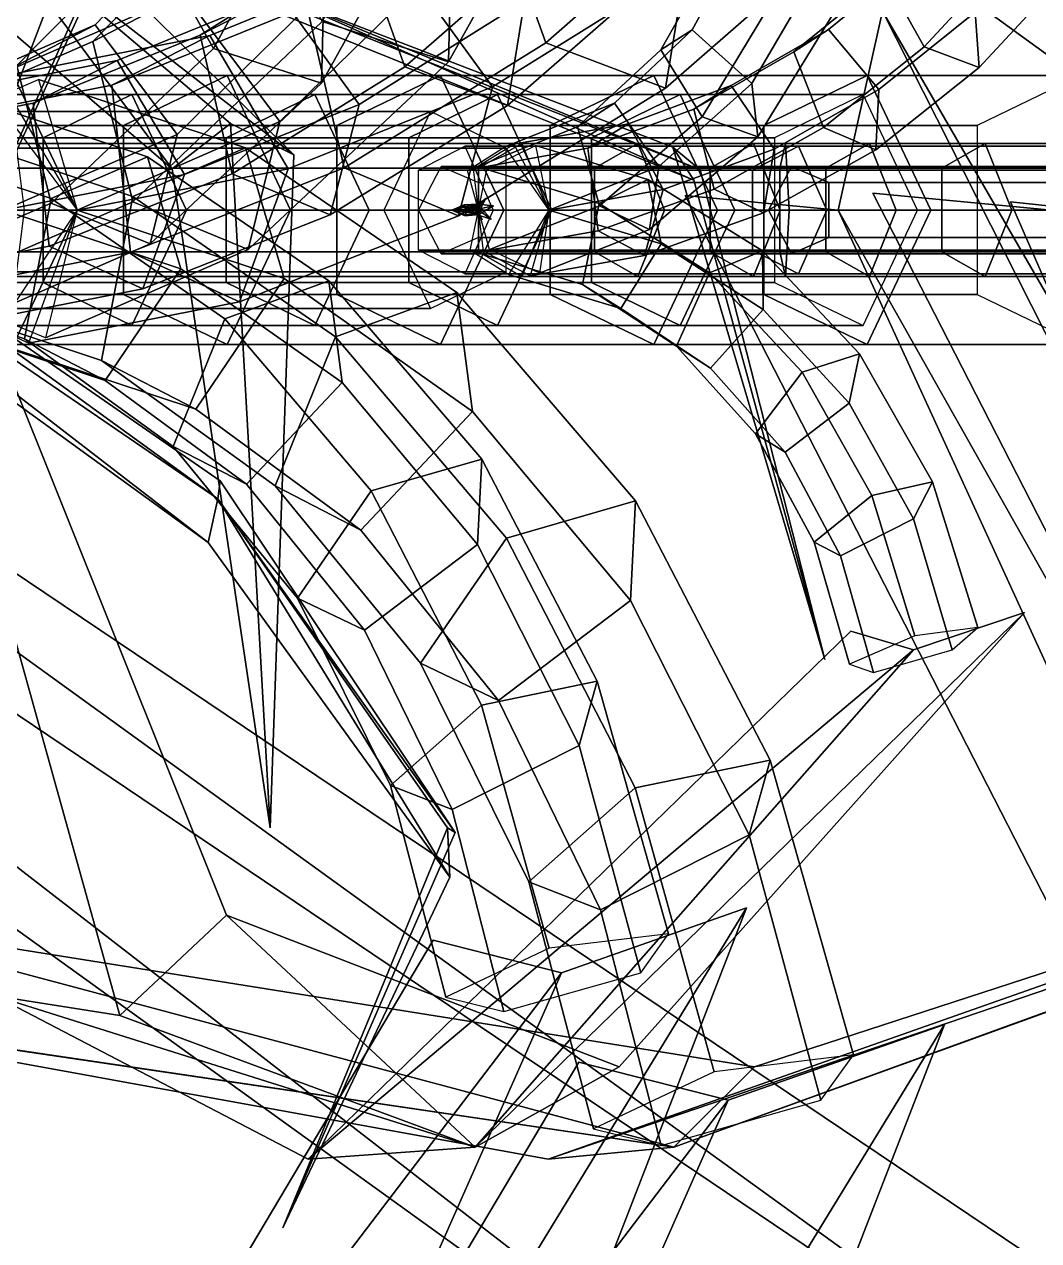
# Model space of a CAD drawing. Header units: metres. Extents: x -236 to 197, y -84 to 78.
# Drawn here: x 84.42 to 100.19, y -16.02 to 2.89 of the extents above; entities that cross this region are included whole.
import ezdxf

# ---------------------------------------------------------------- set-up
doc = ezdxf.new("R2010")
doc.units = ezdxf.units.M

msp = doc.modelspace()

# ---------------------------------------------------------------- linework, layer by layer
at = {"layer": 'Lacypla_Intrnd', "color": 3}
for points in [[(83.051, 1.532, 459.644), (90.737, 1.532, 466.275), (90.014, 0, 467.113), (82.37, 0, 460.517)], [(84.159, 0.961, 458.224), (91.914, 0.961, 464.911), (90.737, 1.532, 466.275), (83.051, 1.532, 459.644)], [(84.159, -0.961, 458.224), (91.914, -0.961, 464.911), (91.914, 0.961, 464.911), (84.159, 0.961, 458.224)], [(91.269, 0.991, 465.634), (96.46, 0.991, 469.685), (95.743, 0.622, 470.604), (90.552, 0.622, 466.553)], [(91.71, 0, 465.069), (96.901, 0, 469.12), (96.46, 0.991, 469.685), (91.269, 0.991, 465.634)], [(96.46, 0.991, 469.685), (101.831, 0.991, 473.467), (101.16, 0.622, 474.421), (95.743, 0.622, 470.604)], [(96.901, 0, 469.12), (102.244, 0, 472.882), (101.831, 0.991, 473.467), (96.46, 0.991, 469.685)], [(90.552, 0.622, 466.553), (95.743, 0.622, 470.604), (95.743, -0.622, 470.604), (90.552, -0.622, 466.553)], [(95.743, 0.622, 470.604), (101.16, 0.622, 474.421), (101.16, -0.622, 474.421), (95.743, -0.622, 470.604)], [(82.37, 0, 460.517), (90.014, 0, 467.113), (90.737, -1.532, 466.275), (83.051, -1.532, 459.644)], [(91.269, -0.991, 465.634), (96.46, -0.991, 469.685), (96.901, 0, 469.12), (91.71, 0, 465.069)], [(96.46, -0.991, 469.685), (101.831, -0.991, 473.467), (102.244, 0, 472.882), (96.901, 0, 469.12)], [(90.552, -0.622, 466.553), (95.743, -0.622, 470.604), (96.46, -0.991, 469.685), (91.269, -0.991, 465.634)], [(95.743, -0.622, 470.604), (101.16, -0.622, 474.421), (101.831, -0.991, 473.467), (96.46, -0.991, 469.685)], [(83.051, -1.532, 459.644), (90.737, -1.532, 466.275), (91.914, -0.961, 464.911), (84.159, -0.961, 458.224)]]:
    msp.add_3dface(points, dxfattribs=at)
at = {"layer": 'Lacypla_Leaf', "color": 3}
for points in [[(85.13, -22.182, 210.358), (73.386, 12.494, 192.073), (81.38, -25.342, 213.37)], [(85.13, -22.182, 210.358), (81.38, -25.342, 213.37), (73.386, 12.494, 192.073)], [(98.476, 9.164, 306.583), (146.607, -23.775, 297.598), (97.439, 11.866, 304.12)], [(98.476, 9.164, 306.583), (97.439, 11.866, 304.12), (146.607, -23.775, 297.598)], [(97.439, 11.866, 304.12), (146.809, -22.301, 292.233), (146.607, -23.775, 297.598)], [(97.439, 11.866, 304.12), (146.607, -23.775, 297.598), (146.809, -22.301, 292.233)], [(60.614, 8.13, 499.572), (103.97, -21.092, 502.215), (60.252, 10.527, 497.23)], [(60.614, 8.13, 499.572), (60.252, 10.527, 497.23), (103.97, -21.092, 502.215)], [(60.252, 10.527, 497.23), (105.3, -19.785, 497.642), (103.97, -21.092, 502.215)], [(60.252, 10.527, 497.23), (103.97, -21.092, 502.215), (105.3, -19.785, 497.642)], [(95.435, 7.851, 650.173), (136.669, -20.369, 642.475), (94.547, 10.166, 648.063)], [(95.435, 7.851, 650.173), (94.547, 10.166, 648.063), (136.669, -20.369, 642.475)], [(94.547, 10.166, 648.063), (136.842, -19.105, 637.879), (136.669, -20.369, 642.475)], [(94.547, 10.166, 648.063), (136.669, -20.369, 642.475), (136.842, -19.105, 637.879)], [(98.476, 9.164, 306.583), (145.817, -27.362, 301.411), (95.668, 9, 308.965)], [(98.476, 9.164, 306.583), (95.668, 9, 308.965), (145.817, -27.362, 301.411)], [(145.817, -27.362, 301.411), (98.476, 9.164, 306.583), (146.607, -23.775, 297.598)], [(145.817, -27.362, 301.411), (146.607, -23.775, 297.598), (98.476, 9.164, 306.583)], [(86.317, 7.195, 490.196), (82.016, -4.053, 484.611), (87.647, 8.22, 489.38)], [(86.317, 7.195, 490.196), (87.647, 8.22, 489.38), (82.016, -4.053, 484.611)], [(82.016, -4.053, 484.611), (87.44, 8.019, 488.024), (87.647, 8.22, 489.38)], [(82.016, -4.053, 484.611), (87.647, 8.22, 489.38), (87.44, 8.019, 488.024)], [(60.614, 8.13, 499.572), (102.469, -24.274, 505.326), (57.684, 7.985, 501.017)], [(60.614, 8.13, 499.572), (57.684, 7.985, 501.017), (102.469, -24.274, 505.326)], [(102.469, -24.274, 505.326), (60.614, 8.13, 499.572), (103.97, -21.092, 502.215)], [(102.469, -24.274, 505.326), (103.97, -21.092, 502.215), (60.614, 8.13, 499.572)], [(95.435, 7.851, 650.173), (135.993, -23.441, 645.742), (93.029, 7.711, 652.213)], [(95.435, 7.851, 650.173), (93.029, 7.711, 652.213), (135.993, -23.441, 645.742)], [(135.993, -23.441, 645.742), (95.435, 7.851, 650.173), (136.669, -20.369, 642.475)], [(135.993, -23.441, 645.742), (136.669, -20.369, 642.475), (95.435, 7.851, 650.173)], [(87.566, -10.962, 698.197), (80.699, 6.175, 689.94), (85.908, -12.523, 699.901)], [(87.566, -10.962, 698.197), (85.908, -12.523, 699.901), (80.699, 6.175, 689.94)], [(80.699, 6.175, 689.94), (83.962, -12.217, 699.141), (85.908, -12.523, 699.901)], [(80.699, 6.175, 689.94), (85.908, -12.523, 699.901), (83.962, -12.217, 699.141)], [(99.932, 4.529, 744.585), (122.995, -11.749, 737.267), (99.275, 5.864, 743.44)], [(99.932, 4.529, 744.585), (99.275, 5.864, 743.44), (122.995, -11.749, 737.267)], [(99.275, 5.864, 743.44), (122.77, -11.021, 734.623), (122.995, -11.749, 737.267)], [(99.275, 5.864, 743.44), (122.995, -11.749, 737.267), (122.77, -11.021, 734.623)], [(82.551, 4.205, 197.581), (86.722, 0.639, 189.754), (83.76, 4.614, 198.258)], [(82.551, 4.205, 197.581), (83.76, 4.614, 198.258), (86.722, 0.639, 189.754)], [(83.76, 4.614, 198.258), (86.722, 0.639, 189.754), (87.628, 1.347, 190.707)], [(83.76, 4.614, 198.258), (87.628, 1.347, 190.707), (86.722, 0.639, 189.754)], [(87.628, 1.347, 190.707), (88.612, 0.858, 190.555), (83.76, 4.614, 198.258)], [(87.628, 1.347, 190.707), (83.76, 4.614, 198.258), (88.612, 0.858, 190.555)], [(83.76, 4.614, 198.258), (88.612, 0.858, 190.555), (85.046, 4.378, 198.681)], [(83.76, 4.614, 198.258), (85.046, 4.378, 198.681), (88.612, 0.858, 190.555)], [(99.932, 4.529, 744.585), (122.838, -13.522, 739.185), (98.699, 4.448, 745.923)], [(99.932, 4.529, 744.585), (98.699, 4.448, 745.923), (122.838, -13.522, 739.185)], [(122.838, -13.522, 739.185), (99.932, 4.529, 744.585), (122.995, -11.749, 737.267)], [(122.838, -13.522, 739.185), (122.995, -11.749, 737.267), (99.932, 4.529, 744.585)], [(88.379, 3.06, 797.43), (94.831, 0.465, 797.58), (88.334, 3.357, 798.437)], [(88.379, 3.06, 797.43), (88.334, 3.357, 798.437), (94.831, 0.465, 797.58)], [(88.334, 3.357, 798.437), (94.831, 0.465, 797.58), (94.507, 0.98, 798.481)], [(88.334, 3.357, 798.437), (94.507, 0.98, 798.481), (94.831, 0.465, 797.58)], [(94.507, 0.98, 798.481), (94.928, 0.624, 799.071), (88.334, 3.357, 798.437)], [(94.507, 0.98, 798.481), (88.334, 3.357, 798.437), (94.928, 0.624, 799.071)], [(88.334, 3.357, 798.437), (94.928, 0.624, 799.071), (88.479, 3.186, 799.412)], [(88.334, 3.357, 798.437), (88.479, 3.186, 799.412), (94.928, 0.624, 799.071)], [(61.906, 0, 501.407), (89.916, -39.869, 482.26), (62.788, 3.202, 500.83)], [(61.906, 0, 501.407), (62.788, 3.202, 500.83), (89.916, -39.869, 482.26)], [(62.788, 3.202, 500.83), (92.196, -36.903, 479.035), (89.916, -39.869, 482.26)], [(62.788, 3.202, 500.83), (89.916, -39.869, 482.26), (92.196, -36.903, 479.035)], [(97.077, 0, 651.589), (118.822, -38.501, 627.08), (97.767, 3.092, 650.841)], [(97.077, 0, 651.589), (97.767, 3.092, 650.841), (118.822, -38.501, 627.08)], [(97.767, 3.092, 650.841), (120.201, -35.637, 623.524), (118.822, -38.501, 627.08)], [(97.767, 3.092, 650.841), (118.822, -38.501, 627.08), (120.201, -35.637, 623.524)], [(78.339, 1.731, 799.354), (87.429, -4.49, 797.657), (78.143, 2.241, 798.889)], [(78.339, 1.731, 799.354), (78.143, 2.241, 798.889), (87.429, -4.49, 797.657)], [(78.143, 2.241, 798.889), (87.467, -4.212, 796.644), (87.429, -4.49, 797.657)], [(78.143, 2.241, 798.889), (87.429, -4.49, 797.657), (87.467, -4.212, 796.644)], [(78.339, 1.731, 799.354), (87.28, -5.168, 798.377), (77.808, 1.7, 799.804)], [(78.339, 1.731, 799.354), (77.808, 1.7, 799.804), (87.28, -5.168, 798.377)], [(87.28, -5.168, 798.377), (78.339, 1.731, 799.354), (87.429, -4.49, 797.657)], [(87.28, -5.168, 798.377), (87.429, -4.49, 797.657), (78.339, 1.731, 799.354)], [(86.722, 0.639, 189.754), (88.244, -9.604, 187.388), (87.628, 1.347, 190.707)], [(86.722, 0.639, 189.754), (87.628, 1.347, 190.707), (88.244, -9.604, 187.388)], [(88.244, -9.604, 187.388), (88.612, 0.858, 190.555), (87.628, 1.347, 190.707)], [(88.244, -9.604, 187.388), (87.628, 1.347, 190.707), (88.612, 0.858, 190.555)], [(94.831, 0.465, 797.58), (96.866, -6.988, 797.796), (94.507, 0.98, 798.481)], [(94.831, 0.465, 797.58), (94.507, 0.98, 798.481), (96.866, -6.988, 797.796)], [(96.866, -6.988, 797.796), (94.928, 0.624, 799.071), (94.507, 0.98, 798.481)], [(96.866, -6.988, 797.796), (94.507, 0.98, 798.481), (94.928, 0.624, 799.071)], [(61.906, 0, 501.407), (86.934, -43.354, 483.269), (58.995, 0.232, 502.879)], [(61.906, 0, 501.407), (58.995, 0.232, 502.879), (86.934, -43.354, 483.269)], [(97.077, 0, 651.589), (116.265, -41.866, 628.725), (94.695, 0.224, 653.65)], [(97.077, 0, 651.589), (94.695, 0.224, 653.65), (116.265, -41.866, 628.725)], [(100.392, 0, 308.236), (122.79, -48.869, 281.548), (97.612, 0.262, 310.642)], [(100.392, 0, 308.236), (97.612, 0.262, 310.642), (122.79, -48.869, 281.548)], [(116.265, -41.866, 628.725), (97.077, 0, 651.589), (118.822, -38.501, 627.08)], [(116.265, -41.866, 628.725), (118.822, -38.501, 627.08), (97.077, 0, 651.589)], [(100.972, 0, 745.28), (110.343, -24.15, 730.835), (99.754, 0.129, 746.628)], [(100.972, 0, 745.28), (99.754, 0.129, 746.628), (110.343, -24.15, 730.835)], [(86.934, -43.354, 483.269), (61.906, 0, 501.407), (89.916, -39.869, 482.26)], [(86.934, -43.354, 483.269), (89.916, -39.869, 482.26), (61.906, 0, 501.407)], [(87.467, -4.212, 796.644), (91.122, -9.68, 794.381), (87.429, -4.49, 797.657)], [(87.467, -4.212, 796.644), (87.429, -4.49, 797.657), (91.122, -9.68, 794.381)], [(87.429, -4.49, 797.657), (91.036, -10.37, 795.713), (87.28, -5.168, 798.377)], [(87.429, -4.49, 797.657), (87.28, -5.168, 798.377), (91.036, -10.37, 795.713)], [(87.429, -4.49, 797.657), (91.122, -9.68, 794.381), (91.004, -9.604, 795.459)], [(87.429, -4.49, 797.657), (91.004, -9.604, 795.459), (91.122, -9.68, 794.381)], [(91.004, -9.604, 795.459), (91.036, -10.37, 795.713), (87.429, -4.49, 797.657)], [(91.004, -9.604, 795.459), (87.429, -4.49, 797.657), (91.036, -10.37, 795.713)], [(98.245, -6.84, 743.458), (91.432, -14.57, 716.177), (99.973, -6.258, 743.907)], [(98.245, -6.84, 743.458), (99.973, -6.258, 743.907), (91.432, -14.57, 716.177)], [(99.973, -6.258, 743.907), (93.67, -13.319, 715.18), (91.432, -14.57, 716.177)], [(99.973, -6.258, 743.907), (91.432, -14.57, 716.177), (93.67, -13.319, 715.18)], [(115.8, -6.84, 446.663), (94.521, -14.57, 428.281), (117.472, -6.258, 446.035)], [(115.8, -6.84, 446.663), (117.472, -6.258, 446.035), (94.521, -14.57, 428.281)], [(117.472, -6.258, 446.035), (95.777, -13.319, 426.177), (94.521, -14.57, 428.281)], [(117.472, -6.258, 446.035), (94.521, -14.57, 428.281), (95.777, -13.319, 426.177)], [(98.245, -6.84, 743.458), (88.838, -14.756, 716.467), (97.274, -6.548, 744.971)], [(98.245, -6.84, 743.458), (97.274, -6.548, 744.971), (88.838, -14.756, 716.467)], [(115.8, -6.84, 446.663), (92.568, -14.756, 430.012), (115.877, -6.548, 448.459)], [(115.8, -6.84, 446.663), (115.877, -6.548, 448.459), (92.568, -14.756, 430.012)], [(88.838, -14.756, 716.467), (98.245, -6.84, 743.458), (91.432, -14.57, 716.177)], [(88.838, -14.756, 716.467), (91.432, -14.57, 716.177), (98.245, -6.84, 743.458)], [(92.568, -14.756, 430.012), (115.8, -6.84, 446.663), (94.521, -14.57, 428.281)], [(92.568, -14.756, 430.012), (94.521, -14.57, 428.281), (115.8, -6.84, 446.663)], [(91.122, -9.68, 794.381), (88.443, -15.823, 790.53), (91.004, -9.604, 795.459)], [(91.122, -9.68, 794.381), (91.004, -9.604, 795.459), (88.443, -15.823, 790.53)], [(88.443, -15.823, 790.53), (91.036, -10.37, 795.713), (91.004, -9.604, 795.459)], [(88.443, -15.823, 790.53), (91.004, -9.604, 795.459), (91.036, -10.37, 795.713)], [(94.521, -14.57, 428.281), (81.008, -10.962, 415.808), (80.634, -12.523, 418.155)], [(94.521, -14.57, 428.281), (80.634, -12.523, 418.155), (81.008, -10.962, 415.808)], [(95.777, -13.319, 426.177), (81.008, -10.962, 415.808), (94.521, -14.57, 428.281)], [(95.777, -13.319, 426.177), (94.521, -14.57, 428.281), (81.008, -10.962, 415.808)], [(91.432, -14.57, 716.177), (87.566, -10.962, 698.197), (85.908, -12.523, 699.901)], [(91.432, -14.57, 716.177), (85.908, -12.523, 699.901), (87.566, -10.962, 698.197)], [(92.772, -11.857, 647.875), (86.838, -25.259, 599.491), (95.649, -10.848, 649.014)], [(92.772, -11.857, 647.875), (95.649, -10.848, 649.014), (86.838, -25.259, 599.491)], [(95.649, -10.848, 649.014), (90.901, -23.09, 598.25), (86.838, -25.259, 599.491)], [(95.649, -10.848, 649.014), (86.838, -25.259, 599.491), (90.901, -23.09, 598.25)], [(93.67, -13.319, 715.18), (87.566, -10.962, 698.197), (91.432, -14.57, 716.177)], [(93.67, -13.319, 715.18), (91.432, -14.57, 716.177), (87.566, -10.962, 698.197)], [(92.772, -11.857, 647.875), (82.315, -25.581, 599.439), (90.779, -11.352, 650.272)], [(92.772, -11.857, 647.875), (90.779, -11.352, 650.272), (82.315, -25.581, 599.439)], [(82.315, -25.581, 599.439), (92.772, -11.857, 647.875), (86.838, -25.259, 599.491)], [(82.315, -25.581, 599.439), (86.838, -25.259, 599.491), (92.772, -11.857, 647.875)], [(80.634, -12.523, 418.155), (78.605, -12.217, 418.654), (94.521, -14.57, 428.281)], [(80.634, -12.523, 418.155), (94.521, -14.57, 428.281), (78.605, -12.217, 418.654)], [(94.521, -14.57, 428.281), (78.605, -12.217, 418.654), (92.568, -14.756, 430.012)], [(94.521, -14.57, 428.281), (92.568, -14.756, 430.012), (78.605, -12.217, 418.654)], [(85.908, -12.523, 699.901), (83.962, -12.217, 699.141), (91.432, -14.57, 716.177)], [(85.908, -12.523, 699.901), (91.432, -14.57, 716.177), (83.962, -12.217, 699.141)], [(91.432, -14.57, 716.177), (83.962, -12.217, 699.141), (88.838, -14.756, 716.467)], [(91.432, -14.57, 716.177), (88.838, -14.756, 716.467), (83.962, -12.217, 699.141)], [(95.367, -13.84, 303.901), (88.442, -29.484, 247.424), (98.726, -12.663, 305.23)], [(95.367, -13.84, 303.901), (98.726, -12.663, 305.23), (88.442, -29.484, 247.424)], [(98.726, -12.663, 305.23), (93.184, -26.951, 245.976), (88.442, -29.484, 247.424)], [(98.726, -12.663, 305.23), (88.442, -29.484, 247.424), (93.184, -26.951, 245.976)], [(95.367, -13.84, 303.901), (83.161, -29.859, 247.364), (93.042, -13.25, 306.699)], [(95.367, -13.84, 303.901), (93.042, -13.25, 306.699), (83.161, -29.859, 247.364)], [(83.161, -29.859, 247.364), (95.367, -13.84, 303.901), (88.442, -29.484, 247.424)], [(83.161, -29.859, 247.364), (88.442, -29.484, 247.424), (95.367, -13.84, 303.901)]]:
    msp.add_3dface(points, dxfattribs=at)
at = {"layer": 'Lacypla_Mrstm', "color": 3}
for points in [[(91.068, 0, 465.892), (91.259, 0.082, 466.113), (91.283, 0.002, 466.094)], [(91.068, 0, 465.892), (91.283, 0.002, 466.094), (91.259, 0.082, 466.113)], [(91.068, 0, 465.892), (91.329, 0.066, 466.032), (91.29, 0.013, 466.086)], [(91.068, 0, 465.892), (91.29, 0.013, 466.086), (91.329, 0.066, 466.032)], [(91.298, 0.006, 466.076), (91.264, 0.059, 466.116), (91.068, 0, 465.892)], [(91.298, 0.006, 466.076), (91.068, 0, 465.892), (91.264, 0.059, 466.116)], [(91.297, -0.009, 466.078), (91.319, 0.058, 466.052), (91.068, 0, 465.892)], [(91.297, -0.009, 466.078), (91.068, 0, 465.892), (91.319, 0.058, 466.052)], [(91.29, 0.013, 466.086), (91.246, -0.021, 466.137), (91.068, 0, 465.892)], [(91.29, 0.013, 466.086), (91.068, 0, 465.892), (91.246, -0.021, 466.137)], [(91.068, 0, 465.892), (91.341, -0.04, 466.018), (91.298, 0.006, 466.076)], [(91.068, 0, 465.892), (91.298, 0.006, 466.076), (91.341, -0.04, 466.018)], [(91.283, 0.002, 466.094), (91.29, -0.072, 466.086), (91.068, 0, 465.892)], [(91.283, 0.002, 466.094), (91.068, 0, 465.892), (91.29, -0.072, 466.086)], [(91.068, 0, 465.892), (91.279, -0.092, 466.09), (91.297, -0.009, 466.078)], [(91.068, 0, 465.892), (91.297, -0.009, 466.078), (91.279, -0.092, 466.09)], [(91.068, 0, 465.892), (91.227, -0.015, 466.15), (91.287, -0.011, 466.089)], [(91.068, 0, 465.892), (91.287, -0.011, 466.089), (91.227, -0.015, 466.15)], [(91.287, -0.011, 466.089), (91.335, -0.024, 466.034), (91.068, 0, 465.892)], [(91.287, -0.011, 466.089), (91.068, 0, 465.892), (91.335, -0.024, 466.034)], [(91.227, -0.015, 466.15), (91.416, 0.03, 466.304), (91.287, -0.011, 466.089)], [(91.227, -0.015, 466.15), (91.287, -0.011, 466.089), (91.416, 0.03, 466.304)], [(91.445, -0.07, 466.271), (91.246, -0.021, 466.137), (91.29, 0.013, 466.086)], [(91.445, -0.07, 466.271), (91.29, 0.013, 466.086), (91.246, -0.021, 466.137)], [(91.259, 0.082, 466.113), (91.473, 0.09, 466.238), (91.283, 0.002, 466.094)], [(91.259, 0.082, 466.113), (91.283, 0.002, 466.094), (91.473, 0.09, 466.238)], [(91.419, 0.017, 466.301), (91.264, 0.059, 466.116), (91.298, 0.006, 466.076)], [(91.419, 0.017, 466.301), (91.298, 0.006, 466.076), (91.264, 0.059, 466.116)], [(91.283, 0.002, 466.094), (91.473, 0.09, 466.238), (91.473, 0.013, 466.239)], [(91.283, 0.002, 466.094), (91.473, 0.013, 466.239), (91.473, 0.09, 466.238)], [(91.507, -0.061, 466.2), (91.283, 0.002, 466.094), (91.473, 0.013, 466.239)], [(91.507, -0.061, 466.2), (91.473, 0.013, 466.239), (91.283, 0.002, 466.094)], [(91.507, -0.061, 466.2), (91.29, -0.072, 466.086), (91.283, 0.002, 466.094)], [(91.507, -0.061, 466.2), (91.283, 0.002, 466.094), (91.29, -0.072, 466.086)], [(91.52, 0.032, 466.184), (91.287, -0.011, 466.089), (91.464, 0.006, 466.249)], [(91.52, 0.032, 466.184), (91.464, 0.006, 466.249), (91.287, -0.011, 466.089)], [(91.52, 0.032, 466.184), (91.335, -0.024, 466.034), (91.287, -0.011, 466.089)], [(91.52, 0.032, 466.184), (91.287, -0.011, 466.089), (91.335, -0.024, 466.034)], [(91.287, -0.011, 466.089), (91.416, 0.03, 466.304), (91.464, 0.006, 466.249)], [(91.287, -0.011, 466.089), (91.464, 0.006, 466.249), (91.416, 0.03, 466.304)], [(91.329, 0.066, 466.032), (91.528, 0.026, 466.175), (91.29, 0.013, 466.086)], [(91.329, 0.066, 466.032), (91.29, 0.013, 466.086), (91.528, 0.026, 466.175)], [(91.29, 0.013, 466.086), (91.528, 0.026, 466.175), (91.48, 0.002, 466.231)], [(91.29, 0.013, 466.086), (91.48, 0.002, 466.231), (91.528, 0.026, 466.175)], [(91.445, -0.07, 466.271), (91.29, 0.013, 466.086), (91.48, 0.002, 466.231)], [(91.445, -0.07, 466.271), (91.48, 0.002, 466.231), (91.29, 0.013, 466.086)], [(91.465, 0.081, 466.247), (91.297, -0.009, 466.078), (91.466, -0.009, 466.247)], [(91.465, 0.081, 466.247), (91.466, -0.009, 466.247), (91.297, -0.009, 466.078)], [(91.465, 0.081, 466.247), (91.319, 0.058, 466.052), (91.297, -0.009, 466.078)], [(91.465, 0.081, 466.247), (91.297, -0.009, 466.078), (91.319, 0.058, 466.052)], [(91.419, 0.017, 466.301), (91.298, 0.006, 466.076), (91.475, -0.011, 466.236)], [(91.419, 0.017, 466.301), (91.475, -0.011, 466.236), (91.298, 0.006, 466.076)], [(91.341, -0.04, 466.018), (91.505, -0.073, 466.201), (91.298, 0.006, 466.076)], [(91.341, -0.04, 466.018), (91.298, 0.006, 466.076), (91.505, -0.073, 466.201)], [(91.298, 0.006, 466.076), (91.505, -0.073, 466.201), (91.475, -0.011, 466.236)], [(91.298, 0.006, 466.076), (91.475, -0.011, 466.236), (91.505, -0.073, 466.201)], [(91.416, 0.03, 466.304), (91.6, 0.182, 466.36), (91.464, 0.006, 466.249)], [(91.416, 0.03, 466.304), (91.464, 0.006, 466.249), (91.6, 0.182, 466.36)], [(91.54, -0.152, 466.43), (91.419, 0.017, 466.301), (91.475, -0.011, 466.236)], [(91.54, -0.152, 466.43), (91.475, -0.011, 466.236), (91.419, 0.017, 466.301)], [(91.436, -0.072, 466.281), (91.49, 0.046, 466.488), (91.466, -0.009, 466.247)], [(91.436, -0.072, 466.281), (91.466, -0.009, 466.247), (91.49, 0.046, 466.488)], [(91.679, -0.142, 466.269), (91.445, -0.07, 466.271), (91.48, 0.002, 466.231)], [(91.679, -0.142, 466.269), (91.48, 0.002, 466.231), (91.445, -0.07, 466.271)], [(91.6, 0.182, 466.36), (91.52, 0.032, 466.184), (91.464, 0.006, 466.249)], [(91.6, 0.182, 466.36), (91.464, 0.006, 466.249), (91.52, 0.032, 466.184)], [(91.49, 0.046, 466.488), (91.465, 0.081, 466.247), (91.466, -0.009, 466.247)], [(91.49, 0.046, 466.488), (91.466, -0.009, 466.247), (91.465, 0.081, 466.247)], [(91.473, 0.09, 466.238), (91.716, 0.064, 466.226), (91.473, 0.013, 466.239)], [(91.473, 0.09, 466.238), (91.473, 0.013, 466.239), (91.716, 0.064, 466.226)], [(91.716, 0.064, 466.226), (91.507, -0.061, 466.2), (91.473, 0.013, 466.239)], [(91.716, 0.064, 466.226), (91.473, 0.013, 466.239), (91.507, -0.061, 466.2)], [(91.528, 0.026, 466.175), (91.679, -0.142, 466.269), (91.48, 0.002, 466.231)], [(91.528, 0.026, 466.175), (91.48, 0.002, 466.231), (91.679, -0.142, 466.269)], [(91.279, -0.092, 466.09), (91.436, -0.072, 466.281), (91.297, -0.009, 466.078)], [(91.279, -0.092, 466.09), (91.297, -0.009, 466.078), (91.436, -0.072, 466.281)], [(91.297, -0.009, 466.078), (91.436, -0.072, 466.281), (91.466, -0.009, 466.247)], [(91.297, -0.009, 466.078), (91.466, -0.009, 466.247), (91.436, -0.072, 466.281)], [(91.505, -0.073, 466.201), (91.54, -0.152, 466.43), (91.475, -0.011, 466.236)], [(91.505, -0.073, 466.201), (91.475, -0.011, 466.236), (91.54, -0.152, 466.43)]]:
    msp.add_3dface(points, dxfattribs=at)
at = {"layer": 'Lacypla_Petiole', "color": 3}
for points in [[(91.015, 2.303, 299.233), (93.277, 6.361, 301.185), (92.97, 7.566, 298.921), (91.059, 3.984, 297.273)], [(91.678, 4.975, 303.057), (94.309, 7.314, 305.327), (95.414, 5.13, 306.28), (92.528, 2.601, 303.791)], [(86.349, 4.317, 644.338), (87.796, 7.13, 645.587), (89.189, 5.834, 646.788), (87.364, 2.51, 645.214)], [(89.055, 2.929, 300.795), (91.186, 6.81, 302.633), (93.277, 6.361, 301.185), (91.015, 2.303, 299.233)], [(89.043, 1.973, 643.876), (90.981, 5.449, 645.548), (90.717, 6.482, 643.609), (89.081, 3.413, 642.197)], [(89.611, 4.262, 647.152), (91.865, 6.266, 649.097), (92.812, 4.395, 649.913), (90.339, 2.228, 647.781)], [(94.389, 1.895, 302.144), (97.351, 4.481, 304.699), (97.458, 6.222, 302.793), (94.7, 3.788, 300.413)], [(87.364, 2.51, 645.214), (89.189, 5.834, 646.788), (90.981, 5.449, 645.548), (89.043, 1.973, 643.876)], [(91.701, 1.915, 297.827), (94.7, 3.788, 300.413), (93.034, 5.68, 300.975), (90.252, 3.918, 298.575)], [(86.909, 3.362, 295.691), (89.127, 5.666, 297.604), (87.87, 5.039, 299.772), (85.486, 2.621, 297.716)], [(88.395, 1.374, 294.975), (91.059, 3.984, 297.273), (89.127, 5.666, 297.604), (86.909, 3.362, 295.691)], [(91.934, 1.624, 646.37), (94.471, 3.839, 648.558), (94.563, 5.33, 646.926), (92.2, 3.245, 644.887)], [(92.528, 2.601, 303.791), (95.414, 5.13, 306.28), (97.351, 4.481, 304.699), (94.389, 1.895, 302.144)], [(85.486, 2.621, 297.716), (87.87, 5.039, 299.772), (89.055, 2.929, 300.795), (86.11, 0.127, 298.254)], [(88.815, 3.171, 300.588), (91.678, 4.975, 303.057), (92.528, 2.601, 303.791), (89.393, 0.658, 301.086)], [(97.812, 3.614, 744.221), (99.084, 5.01, 745.071), (99.808, 4.048, 745.555), (98.412, 2.535, 744.622)], [(85.525, 2.88, 640.842), (87.425, 4.854, 642.481), (86.349, 4.317, 644.338), (84.306, 2.246, 642.576)], [(86.798, 1.177, 640.228), (89.081, 3.413, 642.197), (87.425, 4.854, 642.481), (85.525, 2.88, 640.842)], [(88.389, 3.357, 643.313), (90.772, 4.866, 645.368), (89.611, 4.262, 647.152), (87.159, 2.717, 645.037)], [(89.63, 1.64, 642.671), (92.2, 3.245, 644.887), (90.772, 4.866, 645.368), (88.389, 3.357, 643.313)], [(90.339, 2.228, 647.781), (92.812, 4.395, 649.913), (94.471, 3.839, 648.558), (91.934, 1.624, 646.37)], [(99.266, 2.215, 743.729), (100.7, 3.762, 744.687), (100.538, 4.529, 743.679), (99.204, 3.075, 742.788)], [(84.306, 2.246, 642.576), (86.349, 4.317, 644.338), (87.364, 2.51, 645.214), (84.841, 0.109, 643.037)], [(87.159, 2.717, 645.037), (89.611, 4.262, 647.152), (90.339, 2.228, 647.781), (87.653, 0.564, 645.463)], [(94.803, 2.8, 740.747), (95.649, 4.335, 741.312), (95.235, 4.113, 742.499), (94.318, 2.49, 741.886)], [(95.731, 1.969, 740.468), (96.768, 3.739, 741.16), (95.649, 4.335, 741.312), (94.803, 2.8, 740.747)], [(87.903, -0.613, 296.549), (91.015, 2.303, 299.233), (91.059, 3.984, 297.273), (88.395, 1.374, 294.975)], [(94.318, 2.49, 741.886), (95.235, 4.113, 742.499), (96.118, 3.365, 743.089), (94.961, 1.448, 742.316)], [(98.412, 2.535, 744.622), (99.808, 4.048, 745.555), (100.7, 3.762, 744.687), (99.266, 2.215, 743.729)], [(87.305, 2.714, 296.033), (90.252, 3.918, 298.575), (88.815, 3.171, 300.588), (85.784, 1.942, 297.973)], [(88.526, 0.643, 295.088), (91.701, 1.915, 297.827), (90.252, 3.918, 298.575), (87.305, 2.714, 296.033)], [(91.173, -0.089, 299.369), (94.389, 1.895, 302.144), (94.7, 3.788, 300.413), (91.701, 1.915, 297.827)], [(96.924, 2.807, 742.164), (98.31, 3.935, 743.09), (97.812, 3.614, 744.221), (96.385, 2.459, 743.267)], [(97.707, 1.872, 741.788), (99.204, 3.075, 742.788), (98.31, 3.935, 743.09), (96.924, 2.807, 742.164)], [(95.828, 1.138, 741.432), (97.056, 3.143, 742.252), (96.768, 3.739, 741.16), (95.731, 1.969, 740.468)], [(96.385, 2.459, 743.267), (97.812, 3.614, 744.221), (98.412, 2.535, 744.622), (96.846, 1.285, 743.575)], [(86.377, -0.525, 641.577), (89.043, 1.973, 643.876), (89.081, 3.413, 642.197), (86.798, 1.177, 640.228)], [(83.759, 1.988, 292.974), (86.909, 3.362, 295.691), (85.486, 2.621, 297.716), (82.336, 1.247, 294.999)], [(85.245, 0, 292.257), (88.395, 1.374, 294.975), (86.909, 3.362, 295.691), (83.759, 1.988, 292.974)], [(85.865, 2.325, 641.135), (88.389, 3.357, 643.313), (87.159, 2.717, 645.037), (84.561, 1.664, 642.796)], [(86.911, 0.551, 640.325), (89.63, 1.64, 642.671), (88.389, 3.357, 643.313), (85.865, 2.325, 641.135)], [(89.178, -0.076, 643.993), (91.934, 1.624, 646.37), (92.2, 3.245, 644.887), (89.63, 1.64, 642.671)], [(94.961, 1.448, 742.316), (96.118, 3.365, 743.089), (97.056, 3.143, 742.252), (95.828, 1.138, 741.432)], [(85.784, 1.942, 297.973), (88.815, 3.171, 300.588), (89.393, 0.658, 301.086), (86.075, -0.656, 298.224)], [(97.659, 0.937, 742.655), (99.266, 2.215, 743.729), (99.204, 3.075, 742.788), (97.707, 1.872, 741.788)], [(82.826, 1.703, 638.514), (85.525, 2.88, 640.842), (84.306, 2.246, 642.576), (81.607, 1.068, 640.248)], [(84.099, 0, 637.9), (86.798, 1.177, 640.228), (85.525, 2.88, 640.842), (82.826, 1.703, 638.514)], [(86.11, 0.127, 298.254), (89.055, 2.929, 300.795), (91.015, 2.303, 299.233), (87.903, -0.613, 296.549)], [(84.024, 2.071, 293.202), (87.305, 2.714, 296.033), (85.784, 1.942, 297.973), (82.502, 1.299, 295.142)], [(85.245, 0, 292.257), (88.526, 0.643, 295.088), (87.305, 2.714, 296.033), (84.024, 2.071, 293.202)], [(84.561, 1.664, 642.796), (87.159, 2.717, 645.037), (87.653, 0.564, 645.463), (84.811, -0.562, 643.012)], [(93.6, 1.661, 739.943), (94.803, 2.8, 740.747), (94.318, 2.49, 741.886), (93.025, 1.295, 741.022)], [(94.285, 0.679, 739.501), (95.731, 1.969, 740.468), (94.803, 2.8, 740.747), (93.6, 1.661, 739.943)], [(95.414, 1.936, 741.155), (96.924, 2.807, 742.164), (96.385, 2.459, 743.267), (94.831, 1.567, 742.229)], [(96.079, 0.946, 740.7), (97.707, 1.872, 741.788), (96.924, 2.807, 742.164), (95.414, 1.936, 741.155)], [(82.336, 1.247, 294.999), (85.486, 2.621, 297.716), (86.11, 0.127, 298.254), (82.96, -1.247, 295.537)], [(84.841, 0.109, 643.037), (87.364, 2.51, 645.214), (89.043, 1.973, 643.876), (86.377, -0.525, 641.577)], [(89.393, 0.658, 301.086), (92.528, 2.601, 303.791), (94.389, 1.895, 302.144), (91.173, -0.089, 299.369)], [(93.025, 1.295, 741.022), (94.318, 2.49, 741.886), (94.961, 1.448, 742.316), (93.363, 0.063, 741.248)], [(94.831, 1.567, 742.229), (96.385, 2.459, 743.267), (96.846, 1.285, 743.575), (95.145, 0.325, 742.438)], [(96.846, 1.285, 743.575), (98.412, 2.535, 744.622), (99.266, 2.215, 743.729), (97.659, 0.937, 742.655)], [(83.053, 1.774, 638.709), (85.865, 2.325, 641.135), (84.561, 1.664, 642.796), (81.75, 1.113, 640.371)], [(84.099, 0, 637.9), (86.911, 0.551, 640.325), (85.865, 2.325, 641.135), (83.053, 1.774, 638.709)], [(66.97, 0, 276.508), (85.245, 0, 292.257), (84.256, 2.093, 293.403), (65.874, 2.093, 277.551)], [(81.607, 1.068, 640.248), (84.306, 2.246, 642.576), (84.841, 0.109, 643.037), (82.142, -1.068, 640.709)], [(84.256, 2.093, 293.403), (87.574, 2.093, 296.265), (85.965, 1.313, 298.129), (82.648, 1.313, 295.268)], [(85.245, 0, 292.257), (88.562, 0, 295.119), (87.574, 2.093, 296.265), (84.256, 2.093, 293.403)], [(87.574, 2.093, 296.265), (90.891, 2.093, 299.127), (89.283, 1.313, 300.991), (85.965, 1.313, 298.129)], [(88.562, 0, 295.119), (91.88, 0, 297.981), (90.891, 2.093, 299.127), (87.574, 2.093, 296.265)], [(87.653, 0.564, 645.463), (90.339, 2.228, 647.781), (91.934, 1.624, 646.37), (89.178, -0.076, 643.993)], [(90.891, 2.093, 299.127), (94.209, 2.093, 301.988), (92.6, 1.313, 303.853), (89.283, 1.313, 300.991)], [(91.88, 0, 297.981), (95.197, 0, 300.842), (94.209, 2.093, 301.988), (90.891, 2.093, 299.127)], [(94.209, 2.093, 301.988), (97.526, 2.093, 304.85), (95.918, 1.313, 306.715), (92.6, 1.313, 303.853)], [(95.197, 0, 300.842), (98.515, 0, 303.704), (97.526, 2.093, 304.85), (94.209, 2.093, 301.988)], [(97.526, 2.093, 304.85), (100.844, 2.093, 307.712), (99.236, 1.313, 309.576), (95.918, 1.313, 306.715)], [(98.515, 0, 303.704), (101.832, 0, 306.566), (100.844, 2.093, 307.712), (97.526, 2.093, 304.85)], [(82.502, 1.299, 295.142), (85.784, 1.942, 297.973), (86.075, -0.656, 298.224), (82.794, -1.299, 295.394)], [(84.641, 2.031, 293.735), (87.859, 0.966, 296.511), (86.108, 0.209, 298.252), (82.889, 1.274, 295.476)], [(85.245, 0, 292.257), (88.463, -1.065, 295.033), (87.859, 0.966, 296.511), (84.641, 2.031, 293.735)], [(87.77, -1.428, 296.435), (91.173, -0.089, 299.369), (91.701, 1.915, 297.827), (88.526, 0.643, 295.088)], [(93.815, 1.341, 740.087), (95.414, 1.936, 741.155), (94.831, 1.567, 742.229), (93.186, 0.96, 741.13)], [(94.357, 0.318, 739.549), (96.079, 0.946, 740.7), (95.414, 1.936, 741.155), (93.815, 1.341, 740.087)], [(94.14, -0.303, 740.303), (95.828, 1.138, 741.432), (95.731, 1.969, 740.468), (94.285, 0.679, 739.501)], [(83.252, 1.794, 638.881), (86.095, 1.794, 641.333), (84.717, 1.125, 642.931), (81.875, 1.125, 640.479)], [(83.582, 1.74, 639.166), (86.34, 0.828, 641.544), (84.839, 0.179, 643.036), (82.082, 1.091, 640.657)], [(84.099, 0, 637.9), (86.942, 0, 640.351), (86.095, 1.794, 641.333), (83.252, 1.794, 638.881)], [(84.099, 0, 637.9), (86.856, -0.912, 640.278), (86.34, 0.828, 641.544), (83.582, 1.74, 639.166)], [(86.095, 1.794, 641.333), (88.937, 1.794, 643.785), (87.559, 1.125, 645.382), (84.717, 1.125, 642.931)], [(86.942, 0, 640.351), (89.784, 0, 642.803), (88.937, 1.794, 643.785), (86.095, 1.794, 641.333)], [(88.937, 1.794, 643.785), (91.779, 1.794, 646.236), (90.401, 1.125, 647.834), (87.559, 1.125, 645.382)], [(89.784, 0, 642.803), (92.626, 0, 645.255), (91.779, 1.794, 646.236), (88.937, 1.794, 643.785)], [(91.779, 1.794, 646.236), (94.621, 1.794, 648.688), (93.243, 1.125, 650.286), (90.401, 1.125, 647.834)], [(92.626, 0, 645.255), (95.468, 0, 647.707), (94.621, 1.794, 648.688), (91.779, 1.794, 646.236)], [(94.621, 1.794, 648.688), (97.463, 1.794, 651.14), (96.086, 1.125, 652.737), (93.243, 1.125, 650.286)], [(95.468, 0, 647.707), (98.31, 0, 650.158), (97.463, 1.794, 651.14), (94.621, 1.794, 648.688)], [(95.914, -0.044, 741.489), (97.659, 0.937, 742.655), (97.707, 1.872, 741.788), (96.079, 0.946, 740.7)], [(81.75, 1.113, 640.371), (84.561, 1.664, 642.796), (84.811, -0.562, 643.012), (82, -1.113, 640.587)], [(86.263, -1.223, 641.478), (89.178, -0.076, 643.993), (89.63, 1.64, 642.671), (86.911, 0.551, 640.325)], [(91.891, 0.982, 738.801), (93.6, 1.661, 739.943), (93.025, 1.295, 741.022), (91.315, 0.616, 739.88)], [(92.576, 0, 738.359), (94.285, 0.679, 739.501), (93.6, 1.661, 739.943), (91.891, 0.982, 738.801)], [(93.186, 0.96, 741.13), (94.831, 1.567, 742.229), (95.145, 0.325, 742.438), (93.344, -0.324, 741.236)], [(84.753, -1.988, 293.832), (87.903, -0.613, 296.549), (88.395, 1.374, 294.975), (85.245, 0, 292.257)], [(92.034, 1.023, 738.897), (93.815, 1.341, 740.087), (93.186, 0.96, 741.13), (91.405, 0.642, 739.94)], [(92.576, 0, 738.359), (94.357, 0.318, 739.549), (93.815, 1.341, 740.087), (92.034, 1.023, 738.897)], [(93.363, 0.063, 741.248), (94.961, 1.448, 742.316), (95.828, 1.138, 741.432), (94.14, -0.303, 740.303)], [(82.889, 1.274, 295.476), (86.108, 0.209, 298.252), (85.624, -2.338, 297.835), (82.406, -1.274, 295.059)], [(82.648, 1.313, 295.268), (85.965, 1.313, 298.129), (85.965, -1.313, 298.129), (82.648, -1.313, 295.268)], [(83.678, -1.703, 639.249), (86.377, -0.525, 641.577), (86.798, 1.177, 640.228), (84.099, 0, 637.9)], [(85.965, 1.313, 298.129), (89.283, 1.313, 300.991), (89.283, -1.313, 300.991), (85.965, -1.313, 298.129)], [(89.283, 1.313, 300.991), (92.6, 1.313, 303.853), (92.6, -1.313, 303.853), (89.283, -1.313, 300.991)], [(91.315, 0.616, 739.88), (93.025, 1.295, 741.022), (93.363, 0.063, 741.248), (91.654, -0.616, 740.106)], [(92.6, 1.313, 303.853), (95.918, 1.313, 306.715), (95.918, -1.313, 306.715), (92.6, -1.313, 303.853)], [(95.145, 0.325, 742.438), (96.846, 1.285, 743.575), (97.659, 0.937, 742.655), (95.914, -0.044, 741.489)], [(95.918, 1.313, 306.715), (99.236, 1.313, 309.576), (99.236, -1.313, 309.576), (95.918, -1.313, 306.715)], [(82.186, 1.035, 732.318), (92.16, 1.035, 738.981), (91.484, 0.649, 739.993), (81.414, 0.649, 733.259)], [(82.082, 1.091, 640.657), (84.839, 0.179, 643.036), (84.425, -2.003, 642.678), (81.668, -1.091, 640.3)], [(81.875, 1.125, 640.479), (84.717, 1.125, 642.931), (84.717, -1.125, 642.931), (81.875, -1.125, 640.479)], [(82.66, 0, 731.74), (92.576, 0, 738.359), (92.16, 1.035, 738.981), (82.186, 1.035, 732.318)], [(84.293, 1.035, 445.922), (96.256, 1.035, 446.802), (96.167, 0.649, 448.016), (84.086, 0.649, 447.12)], [(84.421, 0, 445.185), (96.311, 0, 446.057), (96.256, 1.035, 446.802), (84.293, 1.035, 445.922)], [(84.717, 1.125, 642.931), (87.559, 1.125, 645.382), (87.559, -1.125, 645.382), (84.717, -1.125, 642.931)], [(87.859, 0.966, 296.511), (91.147, -1.284, 299.347), (89.26, -1.972, 300.972), (86.108, 0.209, 298.252)], [(87.559, 1.125, 645.382), (90.401, 1.125, 647.834), (90.401, -1.125, 647.834), (87.559, -1.125, 645.382)], [(88.463, -1.065, 295.033), (91.388, -3.13, 297.557), (91.147, -1.284, 299.347), (87.859, 0.966, 296.511)], [(90.401, 1.125, 647.834), (93.243, 1.125, 650.286), (93.243, -1.125, 650.286), (90.401, -1.125, 647.834)], [(91.405, 0.642, 739.94), (93.186, 0.96, 741.13), (93.344, -0.324, 741.236), (91.564, -0.642, 740.046)], [(92.16, 1.035, 738.981), (93.961, 1.035, 740.184), (93.285, 0.649, 741.196), (91.484, 0.649, 739.993)], [(92.37, 1.004, 739.121), (94.116, 0.477, 740.288), (93.362, 0.103, 741.247), (91.615, 0.629, 740.08)], [(92.576, 0, 738.359), (94.376, 0, 739.562), (93.961, 1.035, 740.184), (92.16, 1.035, 738.981)], [(92.576, 0, 738.359), (94.322, -0.526, 739.526), (94.116, 0.477, 740.288), (92.37, 1.004, 739.121)], [(93.243, 1.125, 650.286), (96.086, 1.125, 652.737), (96.086, -1.125, 652.737), (93.243, -1.125, 650.286)], [(93.961, 1.035, 740.184), (95.761, 1.035, 741.387), (95.085, 0.649, 742.399), (93.285, 0.649, 741.196)], [(94.376, 0, 739.562), (96.176, 0, 740.765), (95.761, 1.035, 741.387), (93.961, 1.035, 740.184)], [(94.067, -0.706, 740.255), (95.914, -0.044, 741.489), (96.079, 0.946, 740.7), (94.357, 0.318, 739.549)], [(95.761, 1.035, 741.387), (97.561, 1.035, 742.59), (96.885, 0.649, 743.601), (95.085, 0.649, 742.399)], [(96.176, 0, 740.765), (97.977, 0, 741.968), (97.561, 1.035, 742.59), (95.761, 1.035, 741.387)], [(96.256, 1.035, 446.802), (108.248, 1.035, 446.506), (108.278, 0.649, 447.723), (96.167, 0.649, 448.016)], [(96.311, 0, 446.057), (108.23, 0, 445.759), (108.248, 1.035, 446.506), (96.256, 1.035, 446.802)], [(97.561, 1.035, 742.59), (99.362, 1.035, 743.793), (98.685, 0.649, 744.804), (96.885, 0.649, 743.601)], [(97.977, 0, 741.968), (99.777, 0, 743.171), (99.362, 1.035, 743.793), (97.561, 1.035, 742.59)], [(99.362, 1.035, 743.793), (101.162, 1.035, 744.995), (100.486, 0.649, 746.007), (98.685, 0.649, 744.804)], [(99.777, 0, 743.171), (101.577, 0, 744.374), (101.162, 1.035, 744.995), (99.362, 1.035, 743.793)], [(86.34, 0.828, 641.544), (89.156, -1.1, 643.974), (87.54, -1.689, 645.366), (84.839, 0.179, 643.036)], [(86.856, -0.912, 640.278), (89.363, -2.681, 642.44), (89.156, -1.1, 643.974), (86.34, 0.828, 641.544)], [(81.414, 0.649, 733.259), (91.484, 0.649, 739.993), (91.484, -0.649, 739.993), (81.414, -0.649, 733.259)], [(84.086, 0.649, 447.12), (96.167, 0.649, 448.016), (96.167, -0.649, 448.016), (84.086, -0.649, 447.12)], [(84.489, -2.071, 293.604), (87.77, -1.428, 296.435), (88.526, 0.643, 295.088), (85.245, 0, 292.257)], [(86.075, -0.656, 298.224), (89.393, 0.658, 301.086), (91.173, -0.089, 299.369), (87.77, -1.428, 296.435)], [(90.905, 0.679, 466.047), (96.349, 0.679, 471.765), (95.994, 0, 472.103), (90.55, 0, 466.385)], [(91.484, 0.426, 465.496), (96.928, 0.426, 471.214), (96.349, 0.679, 471.765), (90.905, 0.679, 466.047)], [(91.615, 0.629, 740.08), (93.362, 0.103, 741.247), (93.1, -1.156, 741.072), (91.353, -0.629, 739.905)], [(91.484, 0.649, 739.993), (93.285, 0.649, 741.196), (93.285, -0.649, 741.196), (91.484, -0.649, 739.993)], [(92.43, -0.982, 739.161), (94.14, -0.303, 740.303), (94.285, 0.679, 739.501), (92.576, 0, 738.359)], [(93.285, 0.649, 741.196), (95.085, 0.649, 742.399), (95.085, -0.649, 742.399), (93.285, -0.649, 741.196)], [(95.085, 0.649, 742.399), (96.885, 0.649, 743.601), (96.885, -0.649, 743.601), (95.085, -0.649, 742.399)], [(96.349, 0.679, 471.765), (101.192, 0.679, 477.972), (100.805, 0, 478.274), (95.994, 0, 472.103)], [(96.167, 0.649, 448.016), (108.278, 0.649, 447.723), (108.278, -0.649, 447.723), (96.167, -0.649, 448.016)], [(96.928, 0.426, 471.214), (101.822, 0.426, 477.481), (101.192, 0.679, 477.972), (96.349, 0.679, 471.765)], [(96.885, 0.649, 743.601), (98.685, 0.649, 744.804), (98.685, -0.649, 744.804), (96.885, -0.649, 743.601)], [(98.685, 0.649, 744.804), (100.486, 0.649, 746.007), (100.486, -0.649, 746.007), (98.685, -0.649, 744.804)], [(83.452, -1.774, 639.053), (86.263, -1.223, 641.478), (86.911, 0.551, 640.325), (84.099, 0, 637.9)], [(84.811, -0.562, 643.012), (87.653, 0.564, 645.463), (89.178, -0.076, 643.993), (86.263, -1.223, 641.478)], [(91.484, -0.426, 465.496), (96.928, -0.426, 471.214), (96.928, 0.426, 471.214), (91.484, 0.426, 465.496)], [(94.116, 0.477, 740.288), (95.9, -0.634, 741.48), (95.073, -0.974, 742.391), (93.362, 0.103, 741.247)], [(94.322, -0.526, 739.526), (95.91, -1.547, 740.587), (95.9, -0.634, 741.48), (94.116, 0.477, 740.288)], [(96.928, -0.426, 471.214), (101.822, -0.426, 477.481), (101.822, 0.426, 477.481), (96.928, 0.426, 471.214)], [(86.108, 0.209, 298.252), (89.26, -1.972, 300.972), (88.323, -4.288, 300.163), (85.624, -2.338, 297.835)], [(92.287, -1.023, 739.065), (94.067, -0.706, 740.255), (94.357, 0.318, 739.549), (92.576, 0, 738.359)], [(93.344, -0.324, 741.236), (95.145, 0.325, 742.438), (95.914, -0.044, 741.489), (94.067, -0.706, 740.255)], [(82.142, -1.068, 640.709), (84.841, 0.109, 643.037), (86.377, -0.525, 641.577), (83.678, -1.703, 639.249)], [(82.186, -1.035, 732.318), (92.16, -1.035, 738.981), (92.576, 0, 738.359), (82.66, 0, 731.74)], [(82.922, -1.74, 638.597), (85.68, -2.652, 640.975), (86.856, -0.912, 640.278), (84.099, 0, 637.9)], [(82.96, -1.247, 295.537), (86.11, 0.127, 298.254), (87.903, -0.613, 296.549), (84.753, -1.988, 293.832)], [(83.252, -1.794, 638.881), (86.095, -1.794, 641.333), (86.942, 0, 640.351), (84.099, 0, 637.9)], [(84.293, -1.035, 445.922), (96.256, -1.035, 446.802), (96.311, 0, 446.057), (84.421, 0, 445.185)], [(84.839, 0.179, 643.036), (87.54, -1.689, 645.366), (86.737, -3.674, 644.673), (84.425, -2.003, 642.678)], [(86.095, -1.794, 641.333), (88.937, -1.794, 643.785), (89.784, 0, 642.803), (86.942, 0, 640.351)], [(88.937, -1.794, 643.785), (91.779, -1.794, 646.236), (92.626, 0, 645.255), (89.784, 0, 642.803)], [(90.55, 0, 466.385), (95.994, 0, 472.103), (96.349, -0.679, 471.765), (90.905, -0.679, 466.047)], [(91.654, -0.616, 740.106), (93.363, 0.063, 741.248), (94.14, -0.303, 740.303), (92.43, -0.982, 739.161)], [(91.779, -1.794, 646.236), (94.621, -1.794, 648.688), (95.468, 0, 647.707), (92.626, 0, 645.255)], [(91.951, -1.004, 738.841), (93.698, -1.53, 740.008), (94.322, -0.526, 739.526), (92.576, 0, 738.359)], [(92.16, -1.035, 738.981), (93.961, -1.035, 740.184), (94.376, 0, 739.562), (92.576, 0, 738.359)], [(93.362, 0.103, 741.247), (95.073, -0.974, 742.391), (94.564, -2.119, 742.051), (93.1, -1.156, 741.072)], [(93.961, -1.035, 740.184), (95.761, -1.035, 741.387), (96.176, 0, 740.765), (94.376, 0, 739.562)], [(94.621, -1.794, 648.688), (97.463, -1.794, 651.14), (98.31, 0, 650.158), (95.468, 0, 647.707)], [(95.761, -1.035, 741.387), (97.561, -1.035, 742.59), (97.977, 0, 741.968), (96.176, 0, 740.765)], [(95.994, 0, 472.103), (100.805, 0, 478.274), (101.192, -0.679, 477.972), (96.349, -0.679, 471.765)], [(96.256, -1.035, 446.802), (108.248, -1.035, 446.506), (108.23, 0, 445.759), (96.311, 0, 446.057)], [(97.561, -1.035, 742.59), (99.362, -1.035, 743.793), (99.777, 0, 743.171), (97.977, 0, 741.968)], [(99.362, -1.035, 743.793), (101.162, -1.035, 744.995), (101.577, 0, 744.374), (99.777, 0, 743.171)], [(65.874, -2.093, 277.551), (84.256, -2.093, 293.403), (85.245, 0, 292.257), (66.97, 0, 276.508)], [(83.871, -2.031, 293.071), (87.089, -3.095, 295.847), (88.463, -1.065, 295.033), (85.245, 0, 292.257)], [(84.256, -2.093, 293.403), (87.574, -2.093, 296.265), (88.562, 0, 295.119), (85.245, 0, 292.257)], [(87.574, -2.093, 296.265), (90.891, -2.093, 299.127), (91.88, 0, 297.981), (88.562, 0, 295.119)], [(90.891, -2.093, 299.127), (94.209, -2.093, 301.988), (95.197, 0, 300.842), (91.88, 0, 297.981)], [(94.209, -2.093, 301.988), (97.526, -2.093, 304.85), (98.515, 0, 303.704), (95.197, 0, 300.842)], [(97.526, -2.093, 304.85), (100.844, -2.093, 307.712), (101.832, 0, 306.566), (98.515, 0, 303.704)], [(91.564, -0.642, 740.046), (93.344, -0.324, 741.236), (94.067, -0.706, 740.255), (92.287, -1.023, 739.065)], [(82, -1.113, 640.587), (84.811, -0.562, 643.012), (86.263, -1.223, 641.478), (83.452, -1.774, 639.053)], [(90.905, -0.679, 466.047), (96.349, -0.679, 471.765), (96.928, -0.426, 471.214), (91.484, -0.426, 465.496)], [(93.698, -1.53, 740.008), (95.089, -2.459, 740.938), (95.91, -1.547, 740.587), (94.322, -0.526, 739.526)], [(96.349, -0.679, 471.765), (101.192, -0.679, 477.972), (101.822, -0.426, 477.481), (96.928, -0.426, 471.214)], [(81.414, -0.649, 733.259), (91.484, -0.649, 739.993), (92.16, -1.035, 738.981), (82.186, -1.035, 732.318)], [(82.794, -1.299, 295.394), (86.075, -0.656, 298.224), (87.77, -1.428, 296.435), (84.489, -2.071, 293.604)], [(84.086, -0.649, 447.12), (96.167, -0.649, 448.016), (96.256, -1.035, 446.802), (84.293, -1.035, 445.922)], [(91.353, -0.629, 739.905), (93.1, -1.156, 741.072), (93.698, -1.53, 740.008), (91.951, -1.004, 738.841)], [(91.484, -0.649, 739.993), (93.285, -0.649, 741.196), (93.961, -1.035, 740.184), (92.16, -1.035, 738.981)], [(93.285, -0.649, 741.196), (95.085, -0.649, 742.399), (95.761, -1.035, 741.387), (93.961, -1.035, 740.184)], [(95.9, -0.634, 741.48), (97.406, -2.234, 742.486), (96.515, -2.52, 743.354), (95.073, -0.974, 742.391)], [(95.085, -0.649, 742.399), (96.885, -0.649, 743.601), (97.561, -1.035, 742.59), (95.761, -1.035, 741.387)], [(95.91, -1.547, 740.587), (97.244, -3.001, 741.478), (97.406, -2.234, 742.486), (95.9, -0.634, 741.48)], [(96.167, -0.649, 448.016), (108.278, -0.649, 447.723), (108.248, -1.035, 446.506), (96.256, -1.035, 446.802)], [(96.885, -0.649, 743.601), (98.685, -0.649, 744.804), (99.362, -1.035, 743.793), (97.561, -1.035, 742.59)], [(98.685, -0.649, 744.804), (100.486, -0.649, 746.007), (101.162, -1.035, 744.995), (99.362, -1.035, 743.793)], [(85.68, -2.652, 640.975), (87.876, -4.263, 642.87), (89.363, -2.681, 642.44), (86.856, -0.912, 640.278)], [(81.668, -1.091, 640.3), (84.425, -2.003, 642.678), (85.68, -2.652, 640.975), (82.922, -1.74, 638.597)], [(81.875, -1.125, 640.479), (84.717, -1.125, 642.931), (86.095, -1.794, 641.333), (83.252, -1.794, 638.881)], [(84.717, -1.125, 642.931), (87.559, -1.125, 645.382), (88.937, -1.794, 643.785), (86.095, -1.794, 641.333)], [(87.089, -3.095, 295.847), (89.653, -4.976, 298.058), (91.388, -3.13, 297.557), (88.463, -1.065, 295.033)], [(89.156, -1.1, 643.974), (91.534, -3.873, 646.025), (89.816, -4.368, 647.329), (87.54, -1.689, 645.366)], [(87.559, -1.125, 645.382), (90.401, -1.125, 647.834), (91.779, -1.794, 646.236), (88.937, -1.794, 643.785)], [(89.363, -2.681, 642.44), (91.469, -5.202, 644.257), (91.534, -3.873, 646.025), (89.156, -1.1, 643.974)], [(90.401, -1.125, 647.834), (93.243, -1.125, 650.286), (94.621, -1.794, 648.688), (91.779, -1.794, 646.236)], [(93.243, -1.125, 650.286), (96.086, -1.125, 652.737), (97.463, -1.794, 651.14), (94.621, -1.794, 648.688)], [(95.073, -0.974, 742.391), (96.515, -2.52, 743.354), (95.79, -3.482, 742.87), (94.564, -2.119, 742.051)], [(82.406, -1.274, 295.059), (85.624, -2.338, 297.835), (87.089, -3.095, 295.847), (83.871, -2.031, 293.071)], [(82.648, -1.313, 295.268), (85.965, -1.313, 298.129), (87.574, -2.093, 296.265), (84.256, -2.093, 293.403)], [(85.965, -1.313, 298.129), (89.283, -1.313, 300.991), (90.891, -2.093, 299.127), (87.574, -2.093, 296.265)], [(91.147, -1.284, 299.347), (93.923, -4.521, 301.742), (91.918, -5.099, 303.264), (89.26, -1.972, 300.972)], [(89.283, -1.313, 300.991), (92.6, -1.313, 303.853), (94.209, -2.093, 301.988), (90.891, -2.093, 299.127)], [(91.388, -3.13, 297.557), (93.847, -6.072, 299.678), (93.923, -4.521, 301.742), (91.147, -1.284, 299.347)], [(92.6, -1.313, 303.853), (95.918, -1.313, 306.715), (97.526, -2.093, 304.85), (94.209, -2.093, 301.988)], [(93.1, -1.156, 741.072), (94.564, -2.119, 742.051), (95.089, -2.459, 740.938), (93.698, -1.53, 740.008)], [(95.918, -1.313, 306.715), (99.236, -1.313, 309.576), (100.844, -2.093, 307.712), (97.526, -2.093, 304.85)], [(87.54, -1.689, 645.366), (89.816, -4.368, 647.329), (88.672, -6.036, 646.342), (86.737, -3.674, 644.673)], [(95.089, -2.459, 740.938), (96.251, -3.767, 741.714), (97.244, -3.001, 741.478), (95.91, -1.547, 740.587)], [(84.425, -2.003, 642.678), (86.737, -3.674, 644.673), (87.876, -4.263, 642.87), (85.68, -2.652, 640.975)], [(89.26, -1.972, 300.972), (91.918, -5.099, 303.264), (90.582, -7.045, 302.112), (88.323, -4.288, 300.163)], [(94.564, -2.119, 742.051), (95.79, -3.482, 742.87), (96.251, -3.767, 741.714), (95.089, -2.459, 740.938)], [(97.406, -2.234, 742.486), (98.544, -4.226, 743.246), (97.601, -4.44, 744.08), (96.515, -2.52, 743.354)], [(97.244, -3.001, 741.478), (98.244, -4.801, 742.146), (98.544, -4.226, 743.246), (97.406, -2.234, 742.486)], [(85.624, -2.338, 297.835), (88.323, -4.288, 300.163), (89.653, -4.976, 298.058), (87.089, -3.095, 295.847)], [(96.515, -2.52, 743.354), (97.601, -4.44, 744.08), (96.704, -5.162, 743.48), (95.79, -3.482, 742.87)], [(87.876, -4.263, 642.87), (89.71, -6.531, 644.452), (91.469, -5.202, 644.257), (89.363, -2.681, 642.44)], [(96.251, -3.767, 741.714), (97.113, -5.376, 742.29), (98.244, -4.801, 742.146), (97.244, -3.001, 741.478)], [(89.653, -4.976, 298.058), (91.794, -7.623, 299.905), (93.847, -6.072, 299.678), (91.388, -3.13, 297.557)], [(95.79, -3.482, 742.87), (96.704, -5.162, 743.48), (97.113, -5.376, 742.29), (96.251, -3.767, 741.714)], [(86.737, -3.674, 644.673), (88.672, -6.036, 646.342), (89.71, -6.531, 644.452), (87.876, -4.263, 642.87)], [(91.534, -3.873, 646.025), (93.33, -7.327, 647.574), (91.532, -7.698, 648.809), (89.816, -4.368, 647.329)], [(91.469, -5.202, 644.257), (93.048, -8.323, 645.619), (93.33, -7.327, 647.574), (91.534, -3.873, 646.025)], [(88.323, -4.288, 300.163), (90.582, -7.045, 302.112), (91.794, -7.623, 299.905), (89.653, -4.976, 298.058)], [(98.544, -4.226, 743.246), (99.245, -6.491, 743.715), (98.267, -6.621, 744.525), (97.601, -4.44, 744.08)], [(98.244, -4.801, 742.146), (98.85, -6.84, 742.552), (99.245, -6.491, 743.715), (98.544, -4.226, 743.246)], [(89.816, -4.368, 647.329), (91.532, -7.698, 648.809), (90.115, -8.948, 647.587), (88.672, -6.036, 646.342)], [(93.923, -4.521, 301.742), (96.019, -8.552, 303.55), (93.92, -8.985, 304.991), (91.918, -5.099, 303.264)], [(93.847, -6.072, 299.678), (95.69, -9.715, 301.267), (96.019, -8.552, 303.55), (93.923, -4.521, 301.742)], [(97.601, -4.44, 744.08), (98.267, -6.621, 744.525), (97.251, -7.058, 743.846), (96.704, -5.162, 743.48)], [(97.113, -5.376, 742.29), (97.625, -7.188, 742.632), (98.85, -6.84, 742.552), (98.244, -4.801, 742.146)], [(91.918, -5.099, 303.264), (93.92, -8.985, 304.991), (92.266, -10.445, 303.565), (90.582, -7.045, 302.112)], [(89.71, -6.531, 644.452), (91.072, -9.319, 645.626), (93.048, -8.323, 645.619), (91.469, -5.202, 644.257)], [(96.704, -5.162, 743.48), (97.251, -7.058, 743.846), (97.625, -7.188, 742.632), (97.113, -5.376, 742.29)], [(88.672, -6.036, 646.342), (90.115, -8.948, 647.587), (91.072, -9.319, 645.626), (89.71, -6.531, 644.452)], [(91.794, -7.623, 299.905), (93.383, -10.878, 301.276), (95.69, -9.715, 301.267), (93.847, -6.072, 299.678)], [(90.582, -7.045, 302.112), (92.266, -10.445, 303.565), (93.383, -10.878, 301.276), (91.794, -7.623, 299.905)], [(93.33, -7.327, 647.574), (94.437, -11.253, 648.529), (92.583, -11.478, 649.716), (91.532, -7.698, 648.809)], [(93.048, -8.323, 645.619), (94.005, -11.857, 646.445), (94.437, -11.253, 648.529), (93.33, -7.327, 647.574)], [(91.532, -7.698, 648.809), (92.583, -11.478, 649.716), (90.978, -12.236, 648.332), (90.115, -8.948, 647.587)], [(91.072, -9.319, 645.626), (91.88, -12.461, 646.323), (94.005, -11.857, 646.445), (93.048, -8.323, 645.619)], [(96.019, -8.552, 303.55), (97.312, -13.135, 304.665), (95.147, -13.398, 306.05), (93.92, -8.985, 304.991)], [(95.69, -9.715, 301.267), (96.807, -13.84, 302.231), (97.312, -13.135, 304.665), (96.019, -8.552, 303.55)], [(90.115, -8.948, 647.587), (90.978, -12.236, 648.332), (91.88, -12.461, 646.323), (91.072, -9.319, 645.626)], [(93.92, -8.985, 304.991), (95.147, -13.398, 306.05), (93.274, -14.283, 304.434), (92.266, -10.445, 303.565)], [(93.383, -10.878, 301.276), (94.326, -14.546, 302.09), (96.807, -13.84, 302.231), (95.69, -9.715, 301.267)], [(92.266, -10.445, 303.565), (93.274, -14.283, 304.434), (94.326, -14.546, 302.09), (93.383, -10.878, 301.276)]]:
    msp.add_3dface(points, dxfattribs=at)

doc.saveas('drawing.dxf')
